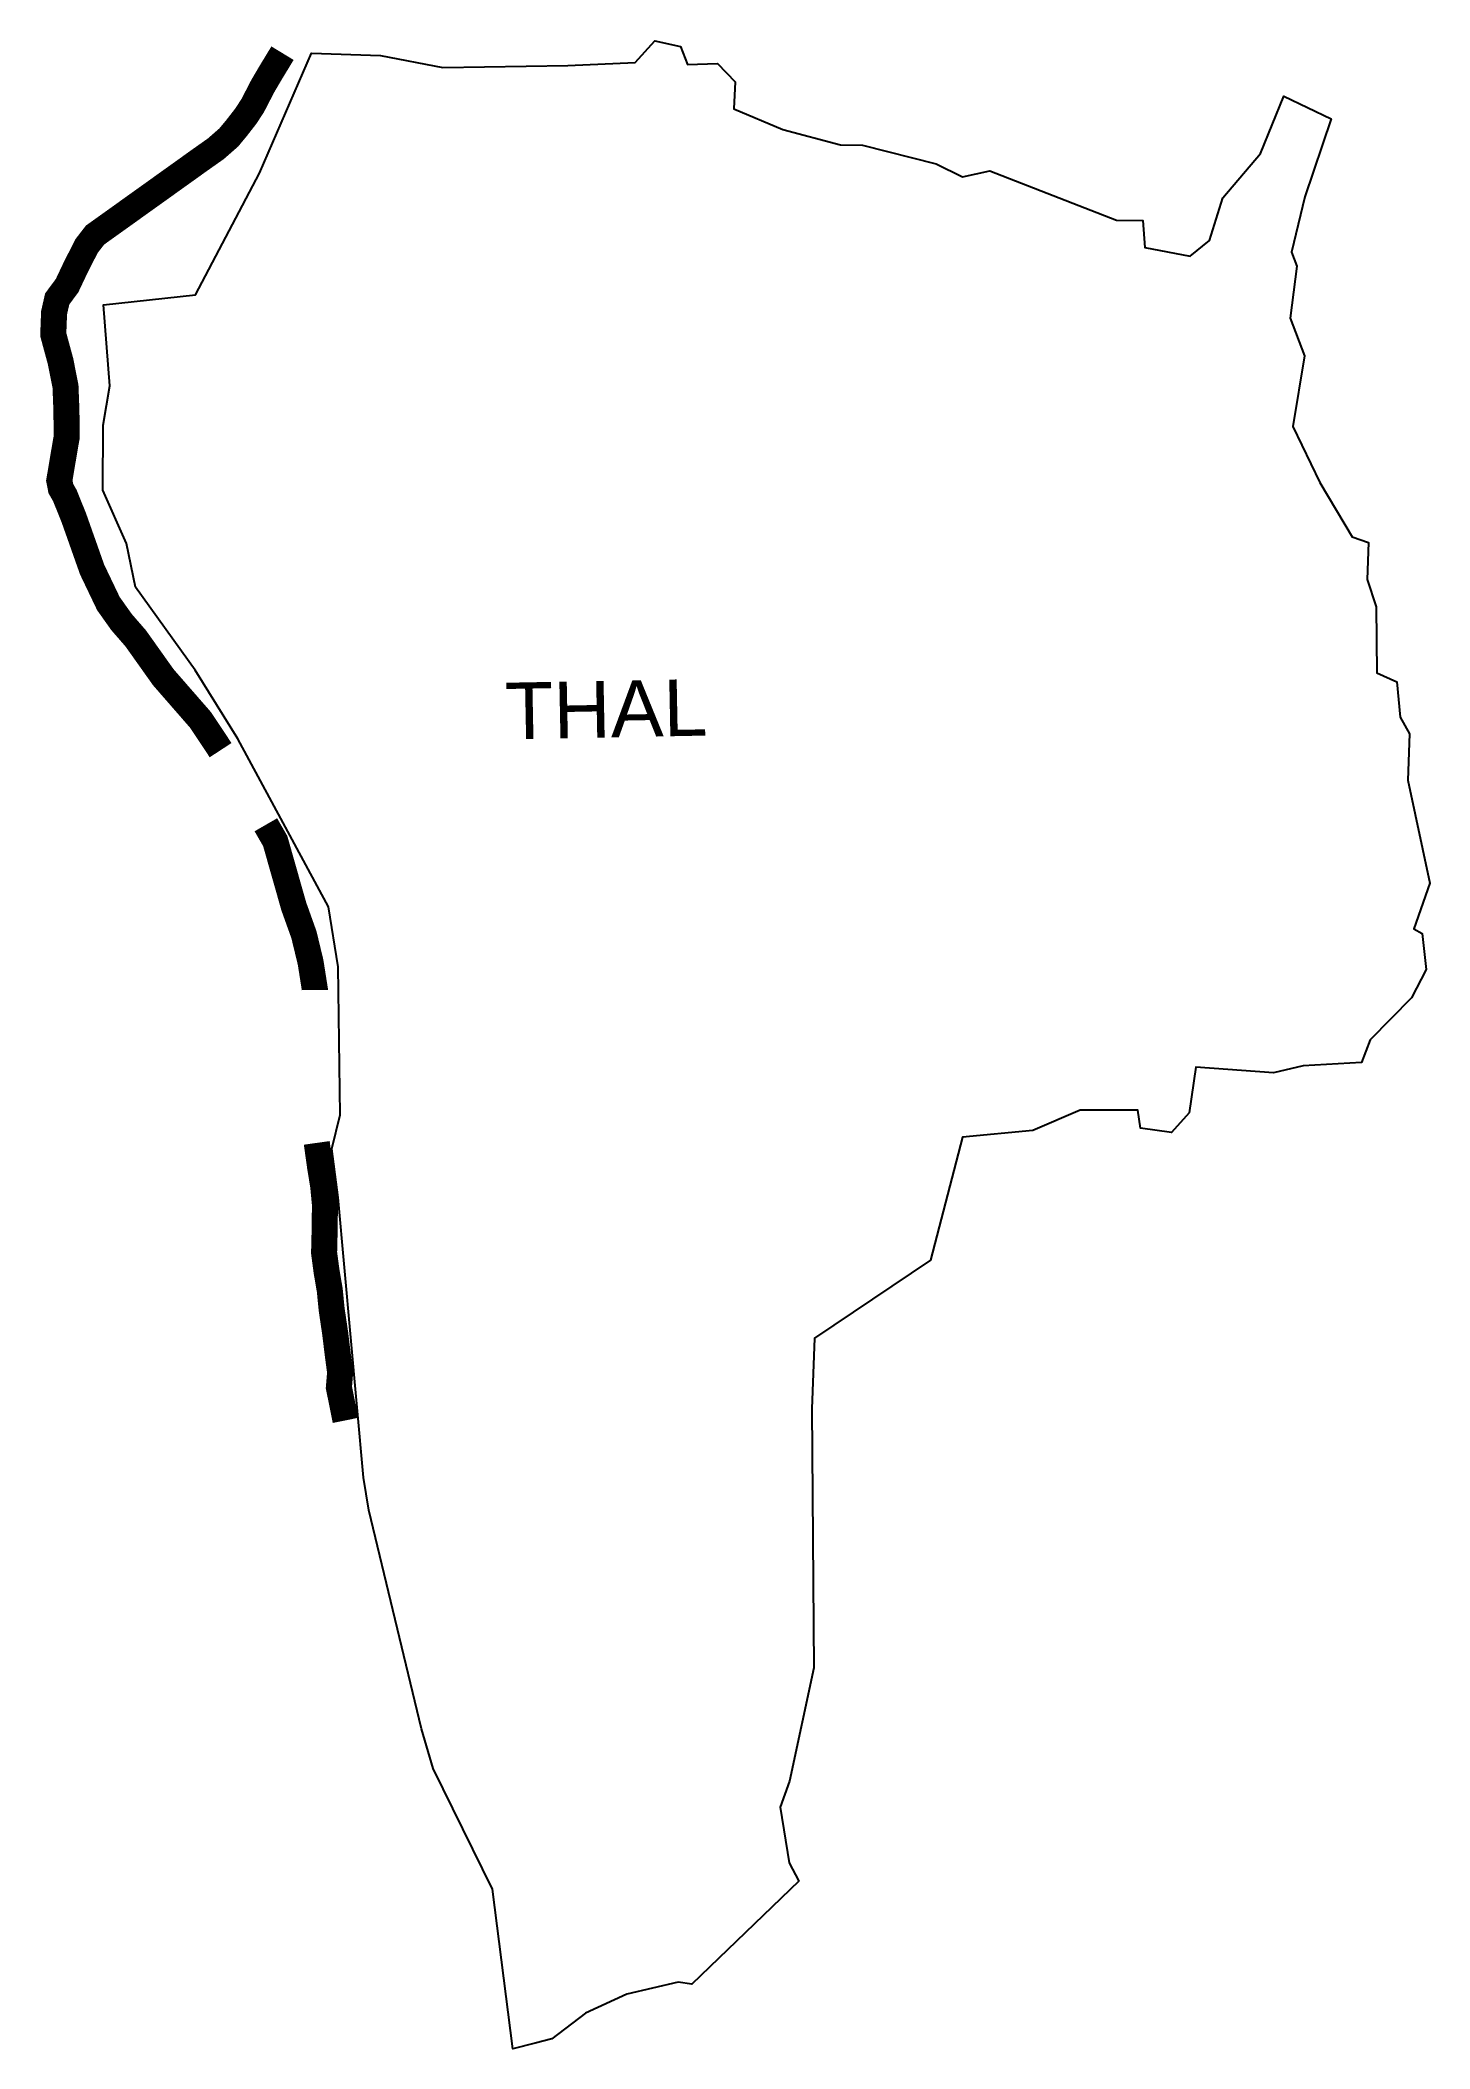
# Model space of a CAD drawing. Header units: metres. Extents: x 273823 to 276491, y 2065632 to 2074814.
# Drawn here: x 273823 to 276491, y 2065632 to 2069488 of the extents above; entities outside this region: 2.
import ezdxf

# ---------------------------------------------------------------- set-up
doc = ezdxf.new("R2010")
doc.units = ezdxf.units.M
doc.header["$MEASUREMENT"] = 0
for name, color, linetype in [('NATURALLY PROTECTED', 3, 'Continuous'), ('village', 3, 'Continuous'), ('VILLAGE NAME', 250, 'Continuous')]:
    doc.layers.add(name, color=color, linetype=linetype)
doc.styles.get("Standard").update_dxf_attribs({"font": 'arial.ttf'})

msp = doc.modelspace()

# ---------------------------------------------------------------- linework, layer by layer
at = {"layer": 'NATURALLY PROTECTED', "const_width": 50, "flags": 128}
for points in [[(274963.1, 2074788.5), (274961, 2074773.3), (274948.2, 2074695.2), (274940.5, 2074656.4), (274929.1, 2074613.7), (274923.8, 2074593.2), (274920.5, 2074578.9), (274916.9, 2074566), (274912.1, 2074547.9), (274908.9, 2074533.5), (274906.4, 2074522.6), (274901.8, 2074509.1), (274895.3, 2074483.2), (274884.1, 2074449.4), (274875, 2074420.6), (274862.6, 2074378.1), (274851.2, 2074342.2), (274850.4, 2074339.1)], [(274794.2, 2074199.6), (274788.1, 2074182.7), (274779.8, 2074162.3), (274773.5, 2074148.3), (274772.1, 2074145.1)], [(274288.4, 2069462.8), (274265.9, 2069425.8), (274250.4, 2069399.4), (274231.1, 2069362.1), (274218.2, 2069342.3), (274200.7, 2069319.7), (274185.2, 2069301), (274160.3, 2069279.2), (274146.5, 2069269.5), (274125.3, 2069254.5), (274107.2, 2069241.5), (273928.5, 2069113.6), (273912.2, 2069092.5), (273891.3, 2069051.3), (273874.8, 2069016.5), (273855.9, 2068991), (273849.9, 2068964.6), (273848.3, 2068922.7), (273862.2, 2068871.5), (273871.8, 2068823.3), (273873.6, 2068776.3), (273874.1, 2068725.3), (273872.5, 2068716.9), (273859.9, 2068642.4), (273862.9, 2068626.9), (273870.6, 2068613.5), (273887.9, 2068570.5), (273922.9, 2068471.5), (273954.2, 2068406.1), (273979.4, 2068370.6), (274006.6, 2068339.3), (274059.6, 2068264.7), (274130.9, 2068182.9), (274161, 2068137.7), (274169.5, 2068124.7)], [(274256.4, 2067981.5), (274274.4, 2067950.3), (274295.2, 2067877), (274310.3, 2067824.1), (274329.5, 2067770.5), (274342.3, 2067717.5), (274350.6, 2067664.9), (274350.6, 2067664.3)], [(274354.1, 2067370.8), (274360.5, 2067324.8), (274366.5, 2067288), (274369.9, 2067252.2), (274369, 2067191.7), (274368.2, 2067159.7), (274373, 2067123.8), (274379.1, 2067088), (274382.7, 2067051.1), (274389.6, 2067004.5), (274394.1, 2066967.2), (274399, 2066930.3), (274396.6, 2066901.3), (274409.4, 2066838.1)]]:
    msp.add_lwpolyline(points, dxfattribs=at)
at = {"layer": 'village', "color": 3, "true_color": 0x00ff00}
msp.add_polyline3d([(276490.8, 2067869.5, 0), (276460.2, 2067781.6, 0), (276476, 2067772.6, 0), (276483.8, 2067703.8, 0), (276455.8, 2067649.2, 0), (276376.5, 2067568.9, 0), (276359.5, 2067525.4, 0), (276247.7, 2067518.7, 0), (276190.7, 2067505.5, 0), (276041.9, 2067516.1, 0), (276028.9, 2067428.4, 0), (275995, 2067390.5, 0), (275935.1, 2067398.8, 0), (275930.1, 2067433.4, 0), (275819.6, 2067433.4, 0), (275728.6, 2067394.3, 0), (275594, 2067381.8, 0), (275532, 2067145.6, 0), (275309.6, 2066996.2, 0), (275304.5, 2066860.1, 0), (275308.4, 2066363.3, 0), (275261.9, 2066145.4, 0), (275243.5, 2066095.6, 0), (275261, 2065988.9, 0), (275279.7, 2065953.7, 0), (275074.3, 2065755.5, 0), (275047.7, 2065759.8, 0), (274949.1, 2065736.5, 0), (274870.1, 2065700.1, 0), (274805.6, 2065651, 0), (274773.2, 2065642.7, 0), (274730.4, 2065631.6, 0), (274691.2, 2065938.3, 0), (274577.7, 2066169.5, 0), (274555.4, 2066246.2, 0), (274454, 2066665.5, 0), (274444.1, 2066728.6, 0), (274395, 2067265.8, 0), (274383.3, 2067359.5, 0), (274399, 2067424.8, 0), (274395.1, 2067709.1, 0), (274376.6, 2067823.8, 0), (274202.8, 2068146.4, 0), (274120.5, 2068278.5, 0), (274006.3, 2068437.9, 0), (273989.1, 2068521.2, 0), (273943.5, 2068623.9, 0), (273944, 2068748.5, 0), (273956.6, 2068824.3, 0), (273944.8, 2068979.9, 0), (274121.4, 2068998.7, 0), (274244.3, 2069232.2, 0), (274344.3, 2069462.6, 0), (274476.8, 2069458.1, 0), (274596, 2069435.5, 0), (274835.8, 2069439.4, 0), (274965.6, 2069444.9, 0), (275003, 2069486.2, 0), (275052.5, 2069475.6, 0), (275065.9, 2069441.2, 0), (275123.7, 2069443.1, 0), (275157.2, 2069408, 0), (275154.5, 2069355.9, 0), (275249.1, 2069316.2, 0), (275359.7, 2069287, 0), (275401.8, 2069285.9, 0), (275543.3, 2069250.2, 0), (275593.9, 2069225.4, 0), (275646, 2069236.9, 0), (275889.6, 2069142, 0), (275939.6, 2069141.4, 0), (275943.8, 2069089.6, 0), (276030.7, 2069073.1, 0), (276068, 2069103.3, 0), (276093.6, 2069185.1, 0), (276165.8, 2069269.9, 0), (276210.6, 2069380.5, 0), (276301.2, 2069337, 0), (276250.9, 2069187, 0), (276225.4, 2069081, 0), (276235.3, 2069054.1, 0), (276222.5, 2068954, 0), (276250.1, 2068881.6, 0), (276227.9, 2068745.8, 0), (276279.6, 2068638.7, 0), (276341.7, 2068534.2, 0), (276372.8, 2068523.4, 0), (276370.5, 2068452.7, 0), (276388, 2068399.7, 0), (276388.8, 2068273.3, 0), (276427.7, 2068256.1, 0), (276433.8, 2068187.8, 0), (276452, 2068156.4, 0), (276448.8, 2068066.9, 0)], close=True, dxfattribs=at)

# ---------------------------------------------------------------- texts
at = {"layer": 'VILLAGE NAME', "insert": (274714.6, 2068254.1), "char_height": 108.748, "attachment_point": 1, "rotation": 1.1028}
msp.add_mtext_dynamic_manual_height_columns('{\\fArial|b0|i0|c0|p34;THAL}', width=726.929, gutter_width=543.7, heights=[0], dxfattribs=at)

doc.saveas('drawing.dxf')
